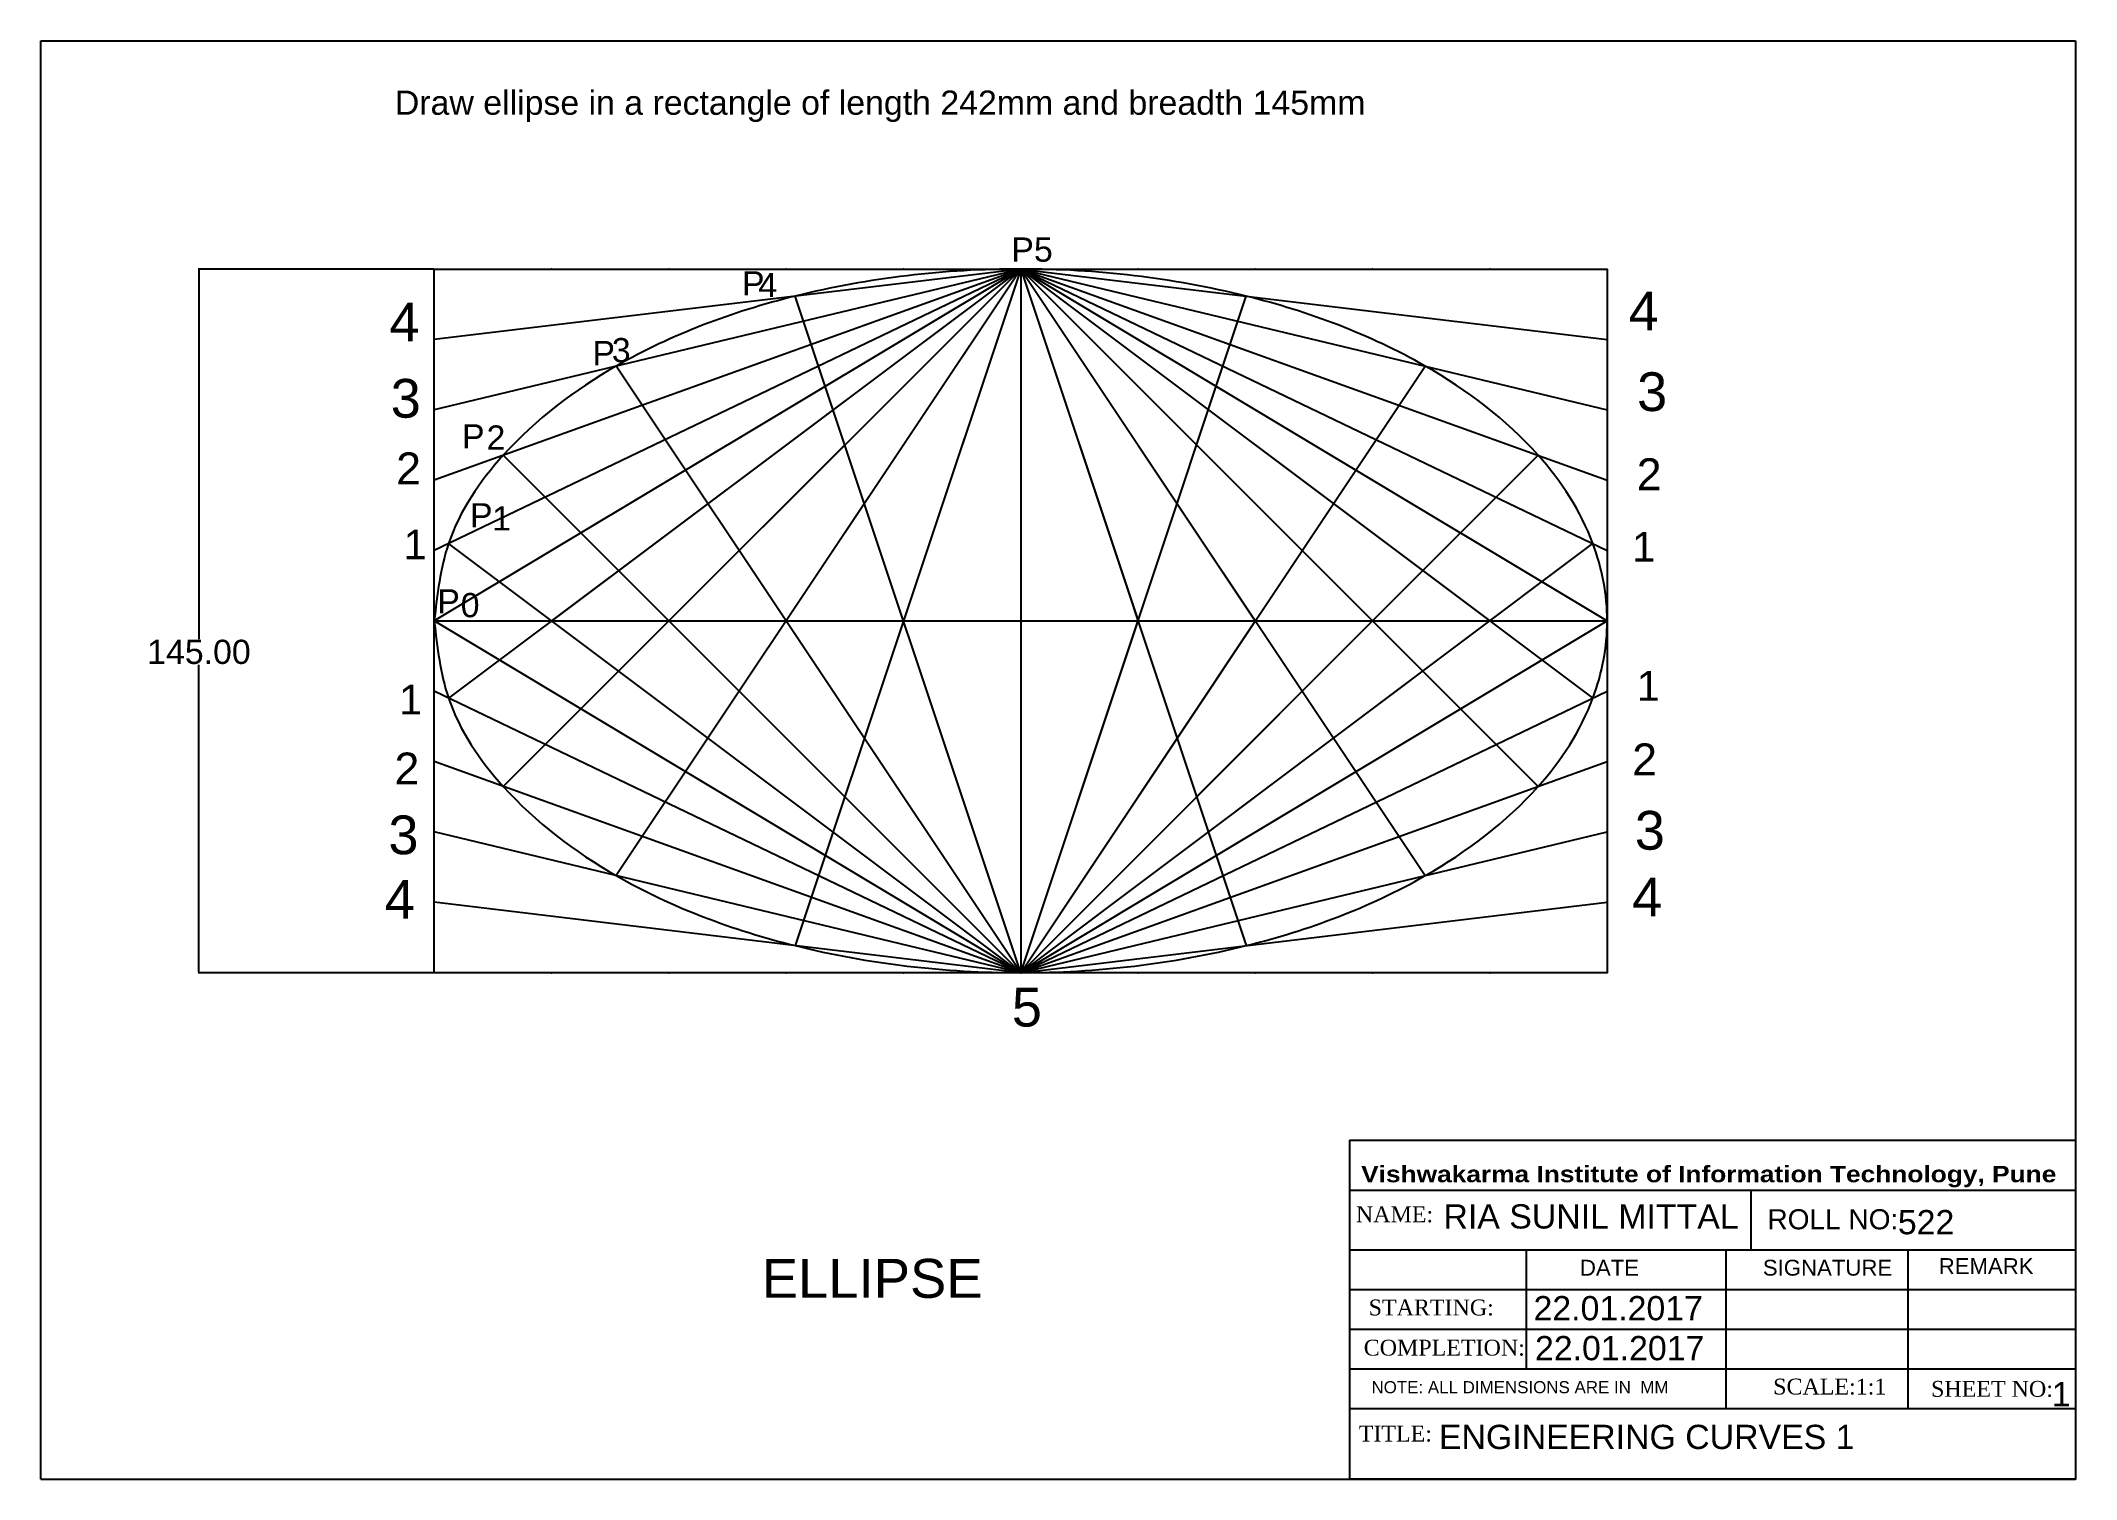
# Model space of a CAD drawing. Header units: inches. Extents: x 0 to 420, y 0 to 297.
import ezdxf

# ---------------------------------------------------------------- set-up
doc = ezdxf.new("R2010")
doc.units = ezdxf.units.IN
doc.header["$MEASUREMENT"] = 0
doc.layers.add('ellipse', color=240, linetype='Continuous')
doc.styles.get("Standard").update_dxf_attribs({"font": 'arial.ttf'})
doc.dimstyles.get("Standard").update_dxf_attribs({"dimtxt": 5, "dimasz": 0.18, "dimexe": 0.18, "dimexo": 0.0625, "dimgap": 0.09, "dimtad": 0, "dimtih": 1, "dimtoh": 1, "dimdec": 4, "dimzin": 0, "dimdsep": 46, "dimtxsty": 'Standard', "dimcen": 0.09, "dimadec": 0, "dimazin": 0, "dimtfac": 1, "dimtdec": 4, "dimtofl": 0, "dimtmove": 0, "dimatfit": 3, "dimfxl": 1, "dimtolj": 1, "dimtzin": 0, "dimarcsym": 0})

# ---------------------------------------------------------------- blocks, each defined once
blk = doc.blocks.new('*D6')
at = {"color": 0, "lineweight": -2, "transparency": 16777216}
for p, q in [((81.15, 249.94), (32.48, 249.94)), ((32.66, 249.76), (32.66, 173.52)), ((32.66, 104.86), (32.66, 168.24)), ((81.15, 104.68), (32.48, 104.68))]:
    blk.add_line(p, q, dxfattribs=at)
at = {"color": 0, "transparency": 16777216}
for points in [[(32.63, 249.76), (32.69, 249.76), (32.66, 249.94)], [(32.63, 104.86), (32.69, 104.86), (32.66, 104.68)]]:
    blk.add_solid(points, dxfattribs=at)
at = {"layer": 'Defpoints', "color": 0, "transparency": 16777216}
for p in [(81.21, 249.94), (32.66, 104.68), (81.21, 104.68)]:
    blk.add_point(p, dxfattribs=at)
at = {"color": 0, "transparency": 16777216, "insert": (32.66, 170.88), "char_height": 5, "attachment_point": 5}
blk.add_mtext('\\A1;145.00', dxfattribs=at)

msp = doc.modelspace()

# ---------------------------------------------------------------- linework, layer by layer
for p, q in [((-0.00171, 0.08539), (-0.00171, 297.08539)), ((-0.00171, 297.08539), (419.99829, 297.08539)), ((419.99829, 297.08539), (419.99829, 0.08539)), ((353.02464, 47.40394), (353.02464, 59.68649)), ((-0.00171, 0.08539), (419.99829, 0.08539)), ((420.13672, 0.08534), (270.13672, 0.08534))]:
    msp.add_line(p, q)
at = {"color": 8}
for p, q in [((202.26949, 249.94179), (81.21489, 235.41523)), ((202.26949, 249.94179), (81.21489, 220.88868)), ((202.26949, 249.94179), (81.21489, 206.36213)), ((202.26949, 249.94179), (81.21489, 191.83558)), ((202.26949, 249.94179), (81.21489, 177.30903)), ((202.26949, 249.94179), (84.16744, 161.36525)), ((202.26949, 249.94179), (95.45661, 143.12891)), ((202.26949, 249.94179), (105.42581, 177.30903)), ((202.26949, 249.94179), (118.78356, 124.71289)), ((202.26949, 249.94179), (129.63673, 177.30903)), ((202.26949, 249.94179), (153.84765, 177.30903)), ((202.26949, 249.94179), (155.71003, 110.2634)), ((202.26949, 249.94179), (178.05857, 177.30903)), ((202.26949, 249.94179), (202.26949, 104.67627)), ((202.26949, 249.94179), (323.32409, 235.41523)), ((202.26949, 249.94179), (323.32409, 220.88868)), ((202.26949, 249.94179), (323.32409, 206.36213)), ((202.26949, 249.94179), (323.32409, 191.83558)), ((202.26949, 249.94179), (323.32409, 177.30903)), ((202.26949, 249.94179), (299.11317, 177.30903)), ((202.26949, 249.94179), (274.90225, 177.30903)), ((202.26949, 249.94179), (250.69133, 177.30903)), ((202.26949, 249.94179), (226.48041, 177.30903)), ((202.26949, 249.94179), (320.37154, 161.36525)), ((202.26949, 249.94179), (309.08237, 143.12891)), ((202.26949, 249.94179), (285.75542, 124.71289)), ((202.26949, 249.94179), (248.82895, 110.2634)), ((202.26949, 104.67627), (155.71003, 244.35465)), ((202.26949, 104.67627), (248.82895, 244.35465)), ((202.26949, 104.67627), (118.78356, 229.90516)), ((202.26949, 104.67627), (285.75542, 229.90516)), ((202.26949, 104.67627), (95.45661, 211.48915)), ((202.26949, 104.67627), (309.08237, 211.48915)), ((202.26949, 104.67627), (84.16744, 193.2528)), ((202.26949, 104.67627), (320.37154, 193.2528)), ((81.21489, 177.30903), (323.32409, 177.30903)), ((202.26949, 104.67627), (81.21489, 177.30903)), ((202.26949, 104.67627), (323.32409, 177.30903)), ((202.26949, 104.67627), (299.11317, 177.30903)), ((202.26949, 104.67627), (274.90225, 177.30903)), ((202.26949, 104.67627), (250.69133, 177.30903)), ((202.26949, 104.67627), (226.48041, 177.30903)), ((202.26949, 104.67627), (81.21489, 162.78248)), ((202.26949, 104.67627), (323.32409, 162.78248)), ((202.26949, 104.67627), (81.21489, 148.25592)), ((202.26949, 104.67627), (323.32409, 148.25592)), ((202.26949, 104.67627), (81.21489, 133.72937)), ((202.26949, 104.67627), (323.32409, 133.72937)), ((202.26949, 104.67627), (81.21489, 119.20282)), ((202.26949, 104.67627), (323.32409, 119.20282))]:
    msp.add_line(p, q, dxfattribs=at)
at = {"color": 141, "true_color": 0xadddf7}
for q in [(270.13672, 0.08534), (419.99829, 70.08534)]:
    msp.add_line((270.13672, 70.08534), q, dxfattribs=at)
at = {"color": 7}
for p, q in [((420.13672, 59.68649), (270.13672, 59.68649)), ((420.13672, 47.40394), (270.13672, 47.40394)), ((306.61304, 47.40394), (306.61304, 22.83882)), ((347.82348, 47.40394), (347.82348, 14.65045)), ((420.13672, 39.21556), (270.13672, 39.21556)), ((420.13672, 30.97713), (270.13672, 31.02683)), ((420.13672, 22.83882), (270.13672, 22.83882)), ((420.13672, 14.65045), (270.13672, 14.65045))]:
    msp.add_line(p, q, dxfattribs=at)
at = {"color": 7, "true_color": 0xffffff}
msp.add_line((385.34107, 47.40394), (385.34107, 14.65045), dxfattribs=at)
for points in [[(81.21489, 249.94179), (323.32409, 249.94179), (323.32409, 104.67627), (81.21489, 104.67627), (81.21489, 177.30903)], [(81.21489, 177.30903), (81.21489, 249.94179)]]:
    msp.add_lwpolyline(points, dxfattribs=at)
at = {"color": 8}
for p in [(105.42581, 249.94179), (129.63673, 249.94179), (153.84765, 249.94179), (178.05857, 249.94179), (202.26949, 249.94179), (226.48041, 249.94179), (250.69133, 249.94179), (274.90225, 249.94179), (299.11317, 249.94179), (81.21489, 235.41523), (323.32409, 235.41523), (81.21489, 220.88868), (323.32409, 220.88868), (81.21489, 206.36213), (323.32409, 206.36213), (81.21489, 191.83558), (323.32409, 191.83558), (105.42581, 177.30903), (129.63673, 177.30903), (153.84765, 177.30903), (178.05857, 177.30903), (202.26949, 177.30903), (226.48041, 177.30903), (250.69133, 177.30903), (274.90225, 177.30903), (299.11317, 177.30903), (81.21489, 162.78248), (323.32409, 162.78248), (81.21489, 148.25592), (323.32409, 148.25592), (81.21489, 133.72937), (323.32409, 133.72937), (81.21489, 119.20282), (323.32409, 119.20282), (105.42581, 104.67627), (129.63673, 104.67627), (153.84765, 104.67627), (178.05857, 104.67627), (202.26949, 104.67627), (226.48041, 104.67627), (250.69133, 104.67627), (274.90225, 104.67627), (299.11317, 104.67627)]:
    msp.add_point(p, dxfattribs=at)
at = {"layer": 'ellipse', "color": 240, "true_color": 0xed1f24}
msp.add_spline([(81.21489, 177.30903), (84.16744, 193.2528), (95.45661, 211.48915), (118.78356, 229.90516), (155.71003, 244.35465), (202.26949, 249.94179), (248.82895, 244.35465), (285.75542, 229.90516), (309.08237, 211.48915), (320.37154, 193.2528), (323.32409, 177.30903), (320.37154, 161.36525), (309.08237, 143.12891), (285.75542, 124.71289), (248.82895, 110.2634), (202.26949, 104.67627), (155.71003, 110.2634), (118.78356, 124.71289), (95.45661, 143.12891), (84.16744, 161.36525), (81.21489, 177.30903)], degree=3, dxfattribs=at)

# ---------------------------------------------------------------- texts
for s, height, p in [('4', 8.00013, (327.7369, 237.29677)), ('4', 8.00013, (71.95246, 234.99516)), ('3', 8.00013, (72.23228, 219.25658)), ('3', 8.00013, (329.4867, 220.62612)), ('2', 6.58835, (73.36241, 205.49639)), ('2', 6.58835, (329.42072, 204.28126)), ('1', 6.1358, (74.90497, 190.01614)), ('1', 6.1358, (328.47107, 189.54521)), ('1', 6.1358, (73.96235, 157.99297)), ('1', 6.1358, (329.41368, 160.81854)), ('2', 6.58835, (328.4781, 145.41514)), ('2', 6.58835, (73.02676, 143.53142)), ('3', 8.00013, (71.75842, 129.12684)), ('3', 8.00013, (329.01467, 130.07013)), ('4', 8.00013, (70.98567, 115.82238)), ('4', 8.00013, (328.47, 116.29618)), ('5', 8.00013, (200.43912, 93.55365))]:
    msp.add_text(s, height=height).set_placement(p)
at = {"color": 3, "insert": (73.09955, 286.7949), "char_height": 5, "attachment_point": 1}
msp.add_mtext_dynamic_manual_height_columns('Draw ellipse in a rectangle of length 242mm and breadth 145mm ', width=275.5505828, gutter_width=25, heights=[0], dxfattribs=at)
at = {"attachment_point": 1}
for s, width, heights, insert, char_height in [('P', 13.6445049, [0], (200.33009, 256.4653), 5), ('5', 16.6545407, [0], (204.99928, 256.4581), 5), ('P', 13.6445049, [0], (144.73658, 249.4855), 5), ('4', 7.6867115, [0], (148.11539, 249.14801), 5), ('3', 6.4055938, [0], (117.87931, 235.70005), 5), ('P', 13.6445049, [0], (113.86547, 235.09664), 5), ('P', 13.6445049, [0], (86.95106, 217.89734), 5), ('2', 9.3948702, [0], (92.01456, 217.65545), 5), ('P', 13.6445049, [12.916], (88.61124, 201.60595), 5), ('1', 10.6759934, [0], (93.16473, 200.97066), 5), ('P', 13.6445049, [0], (81.84695, 183.83254), 5), ('0', 2.1396029, [0], (86.68671, 183.06226), 5), ('ROLL NO:', 31.9616526, [11.77106], (356.39099, 55.84019), 4.1417)]:
    msp.add_mtext_dynamic_manual_height_columns(s, width=width, gutter_width=25, heights=heights, dxfattribs=dict(at, insert=insert, char_height=char_height))
at = {"color": 7, "attachment_point": 1}
for s, insert, char_height, width in [('{\\fArial Black|b0|i0|c0|p34;Vishwakarma Institute of Information Technology, Pune}', (272.52997, 64.799), 3.3932628, 150.1832961), ('{\\fTimes New Roman|b0|i0|c0|p18;NAME:}', (271.45139, 56.42816), 3.2753486, 146.4562519), ('DATE', (317.69255, 45.41013), 3.275349, 10.791), ('SIGNATURE', (355.44429, 45.41013), 3.275349, 10.791), ('REMARK', (391.74385, 45.7391), 3.275349, 10.791), ('{\\fTimes New Roman|b0|i0|c0|p18;STARTING:}', (274.08049, 37.19333), 3.2753486, 10.791), ('{\\fTimes New Roman|b0|i0|c0|p18;COMPLETION:}', (273.06644, 28.90197), 3.2753486, 10.791), ('{\\fTimes New Roman|b0|i0|c0|p18;SCALE:1:1}', (357.57502, 20.86685), 3.2753486, 10.791), ('{\\fTimes New Roman|b0|i0|c0|p18;SHEET NO:}', (390.1684, 20.39094), 3.2753486, 36.0616299), ('{\\fTimes New Roman|b0|i0|c0|p18;TITLE:}', (272.03556, 11.15339), 3.2753486, 177.6465479)]:
    msp.add_mtext(s, dxfattribs=dict(at, insert=insert, char_height=char_height, width=width))
at = {"color": 51, "true_color": 0xf8f6b0, "char_height": 5, "attachment_point": 1}
for s, width, insert in [('RIA SUNIL MITTAL', 75.564576, (289.52309, 56.8574)), ('522', 25.7976139, (383.31304, 55.67646)), ('22.01.2017', 34.6881381, (308.11441, 37.91322)), ('22.01.2017', 34.6881381, (308.41408, 29.66437)), ('ENGINEERING CURVES 1', 84.7661402, (288.58868, 11.33672))]:
    msp.add_mtext_dynamic_manual_height_columns(s, width=width, gutter_width=25, heights=[0], dxfattribs=dict(at, insert=insert))
at = {"color": 51, "true_color": 0xf7f281, "insert": (148.81515, 45.59335), "char_height": 8.0424, "attachment_point": 1}
msp.add_mtext_dynamic_manual_height_columns('ELLIPSE', width=107.0884451, gutter_width=20.7085, heights=[0], dxfattribs=at)
at = {"attachment_point": 1}
for s, insert, char_height, width in [('NOTE: ALL DIMENSIONS ARE IN  MM', (274.66179, 20.35168), 2.5, 65.06872), ('1', (415.07023, 20.16272), 5, 3.6687416)]:
    msp.add_mtext(s, dxfattribs=dict(at, insert=insert, char_height=char_height, width=width))

# ---------------------------------------------------------------- dimensions: what is measured, and where the dimension line sits
at = {"color": 254, "true_color": 0xddb3d4}
dim = msp.add_linear_dim(base=(32.66253, 104.67627), p1=(81.21489, 249.94179), p2=(81.21489, 104.67627), angle=90, text='145.00', dimstyle='Standard', dxfattribs=at)
dim.commit()
dim.dimension.update_dxf_attribs({"geometry": '*D6', "text_midpoint": (32.66253, 170.88162), "dimtype": 160})

doc.saveas('drawing.dxf')
